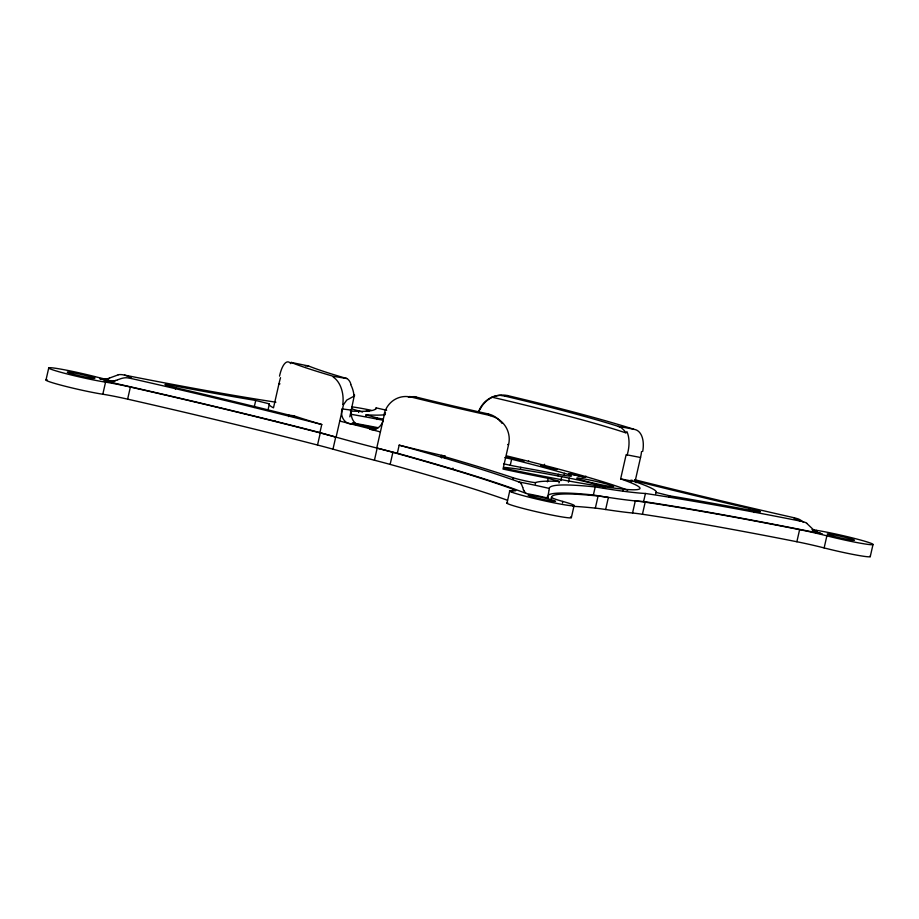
<?xml version="1.0" encoding="UTF-8"?>
<svg xmlns="http://www.w3.org/2000/svg" width="919" height="919" viewBox="0 0 919 919"><rect width="100%" height="100%" fill="white"/><g stroke="black" fill="none" stroke-linecap="round" stroke-linejoin="round"><path stroke-width="1.38" d="M549.229 488.965L549.022 490.241M548.264 494.583L548.884 490.976M46.007 379.938L48.764 367.853M94.519 378.1L94.864 376.595A33.13 1.964 12.8 0 0 108.476 379.869M47.156 379.777A33.13 1.964 12.8 0 0 63.02 385.693A33.13 1.964 12.8 0 0 102.813 394.24L105.559 382.143A33.13 1.964 12.8 0 1 130.372 387.048A434.767 25.789 12.8 0 1 320.283 432.941A82.825 4.917 12.8 0 1 335.722 437.076L345.958 439.902A198.366 11.763 12.8 0 0 365.613 445.152L380.834 449.081A198.366 11.763 12.8 0 0 397.341 453.228A438.914 26.031 12.8 0 1 526.564 493.595A24.847 1.47 12.8 0 1 548.046 498.167A438.914 26.031 12.8 0 1 593.375 494.996A198.366 11.763 12.8 0 0 605.759 496.995L608.389 497.409A198.366 11.763 12.8 0 0 635.293 500.912A82.825 4.917 12.8 0 1 645.195 502.176A434.767 25.789 12.8 0 1 799.622 529.643A33.13 1.964 12.8 0 1 826.882 535.834A33.13 1.964 12.8 0 0 868.593 544.473A33.13 1.964 12.8 0 0 859.506 539.752A33.13 1.964 12.8 0 0 816.187 530.286A33.13 1.964 12.8 0 1 812.511 529.677M102.813 394.24A33.13 1.964 12.8 0 1 127.626 399.145L130.372 387.048M170.52 387.278L170.98 385.256A455.479 27.007 12.8 0 0 255.723 400.466L269.359 403.866A198.366 11.763 12.8 0 0 273.494 407.829L278.997 383.648A24.847 5.491 -78 0 1 280.525 377.686M175.437 389.265L175.782 387.749A12.429 0.735 12.8 0 1 165.213 384.762A12.429 0.735 12.8 0 1 170.98 385.256M254.115 407.519L255.723 400.466M267.9 410.483L269.382 403.935M274.609 421.35L274.781 420.592M288.589 416.583L288.934 415.066A455.479 27.007 12.8 0 0 175.782 387.749M293.575 417.352L293.919 415.836L300.053 417.858A198.366 11.763 12.8 0 0 321.753 424.509L319.915 432.573A198.366 11.763 12.8 0 0 332.678 436.226L335.722 437.076L332.977 449.173A198.366 11.763 12.8 0 0 374.435 460.235A82.825 4.917 12.8 0 1 390.138 464.405A434.767 25.789 12.8 0 1 507.506 500.258M332.977 449.173A82.825 4.917 12.8 0 0 317.526 445.037L320.283 432.941M336.09 437.18L343.453 404.774M349.84 416.835L354.493 394.665M358.594 412.493L358.938 410.977A33.13 1.964 12.8 0 1 351.908 408.863M365.739 416.341L366.084 414.837A455.479 27.007 12.8 0 0 385.072 414.733M376.905 419.489L377.249 417.984A198.366 11.763 12.8 0 1 382.775 419.075M376.744 448.035L384.131 415.526L385.498 412.849M374.435 460.235L377.181 448.139A82.825 4.917 12.8 0 1 392.884 452.32A434.767 25.789 12.8 0 1 512.836 489.092A33.13 1.964 12.8 0 1 512.63 490.746L512.285 492.262M390.138 464.405L392.884 452.32M397.341 453.228L399.168 445.164A198.366 11.763 12.8 0 0 433.366 453.435L445.187 456.203L444.842 457.708M441.522 457.915C440.419 453.814 441.729 455.916 445.187 456.203M452.768 468.874L452.941 468.127M490.091 415.779A24.721 24.181 -15.1 0 1 509.229 438.673A24.847 24.193 -62.6 0 1 508.517 444.888L503.015 469.069A198.366 11.763 12.8 0 0 548.161 478.317L559.326 481.464A455.479 27.007 12.8 0 0 535.616 482.544A12.429 0.735 12.8 0 1 526.093 481.051A12.429 0.735 12.8 0 1 513.089 477.742A455.479 27.007 12.8 0 0 441.982 455.904M510.252 465.255L511.63 459.201A24.847 1.47 12.8 0 0 504.772 457.559M506.955 503.267L509.7 491.183M512.745 479.258L513.089 477.742M512.32 491.366L512.836 489.092M520.476 468.839L520.82 467.323A155.518 9.224 12.8 0 1 550.757 472.848L558.327 474.319A24.847 1.47 12.8 0 0 564.599 473.342L564.082 475.605M528.517 461.614L528.689 460.867M535.272 484.06L535.616 482.544M544.22 465.795L544.565 464.279M547.356 481.843L548.161 478.317M551.159 498.845L551.503 497.34A434.767 25.789 12.8 0 1 598.085 496.042A82.825 4.917 12.8 0 1 608.389 497.409L605.644 509.505A82.825 4.917 12.8 0 0 595.34 508.127A434.767 25.789 12.8 0 0 572.709 506.3M557.982 475.835L558.327 474.319M558.993 482.98L559.326 481.464M560.854 480.717L561.762 476.685L569.343 478.156A24.847 1.47 12.8 0 1 601.428 486.025L604.691 487.116M562.474 502.957L562.819 501.441A33.13 1.964 12.8 0 1 551.503 497.34M568.424 482.188L569.343 478.156M571.365 517.581L574.111 505.484M585.679 476.858L585.851 476.099M593.375 494.996L595.213 486.932A198.366 11.763 12.8 0 0 645.437 493.469A438.914 26.031 12.8 0 1 800.92 521.199L802.184 521.464A16.979 15.405 -73.8 0 1 806.779 523.256M595.34 508.127L598.085 496.042M603.519 488.299L603.863 486.794A91.027 5.399 12.8 0 0 607.804 487.357L623.496 489.207L623.036 491.217M623.496 489.207A181.801 10.787 12.8 0 0 620.647 478.879L626.138 454.687L640.532 457.49A24.847 11.568 -79 0 0 641.531 451.562M631.146 481.97L631.491 480.465L630.756 480.212M634.294 480.729L636.476 481.234A455.479 27.007 12.8 0 0 749.628 508.552A12.429 0.735 12.8 0 1 760.197 511.538A12.429 0.735 12.8 0 1 754.43 511.044A455.479 27.007 12.8 0 0 669.687 495.835L656.051 492.423A198.366 11.763 12.8 0 0 635.029 481.671L640.532 457.49M636.132 482.739L636.476 481.234M605.644 509.505A198.366 11.763 12.8 0 0 632.548 513.009L635.293 500.912L636.993 501.073A198.366 11.763 12.8 0 0 643.599 501.533A438.914 26.031 12.8 0 1 821.908 533.836A24.847 1.47 12.8 0 1 817.324 531.458A438.914 26.031 12.8 0 1 813.372 530.573M643.599 501.533L645.437 493.469M632.548 513.009A82.825 4.917 12.8 0 1 642.438 514.261L645.195 502.176M655.684 493.871L656.051 492.423M669.342 497.351L669.687 495.835M749.169 510.562L749.628 508.552M754.085 512.549L754.43 511.044M642.438 514.261A434.767 25.789 12.8 0 1 796.865 541.739L799.622 529.643M815.842 531.791L816.187 530.286M796.865 541.739A33.13 1.964 12.8 0 1 824.136 547.931L826.882 535.834M870.236 556.673L872.993 544.576M343.476 404.693L346.75 400.098L354.619 395.836M375.572 409.449L375.986 408.105M109.556 378.031L118.252 374.837M117.609 379.8L120.837 378.674A20.827 20.815 -10.6 0 1 124.272 377.881A14.624 14.612 -12.6 0 1 127.281 377.812L130.969 378.456A438.914 26.031 12.8 0 1 321.753 424.509M117.368 379.892L115.633 380.5M108.04 378.536L108.419 378.421A26.984 25.043 -74.6 0 0 109.556 378.008M504.807 396.089L507.69 395.595A198.366 11.763 12.8 0 1 633.742 429.219L618.154 426.324A179.32 10.637 12.8 0 0 504.807 396.089L501.579 395.584M307.394 365.819L308.543 365.98A179.32 10.637 12.8 0 0 346.635 378.502L333.379 376.319A198.366 11.763 12.8 0 1 290.978 362.373L308.612 366.003M366.084 414.837L377.249 417.984M342.5 408.966L351.368 410.115M358.1 424.842L349.289 423.693A12.475 10.729 -75.4 0 1 342.017 408.84M373.482 429.621L339.754 421.063M632.479 480.361L631.491 480.465M620.647 478.879L635.029 481.671M275.918 402.212A438.914 26.031 12.8 0 1 124.49 375.09L123.215 374.86A16.979 15.347 -66.1 0 0 118.252 374.722M319.915 432.573A438.914 26.031 12.8 0 0 104.421 380.96A24.847 1.47 12.8 0 0 99.849 378.582L101.193 378.846A17.622 16.347 -78.7 0 0 108.074 378.731M821.908 533.836L820.564 533.548M355.86 424.004L377.181 428.461M278.997 383.648L279.973 383.855M488.184 413.918L490.149 415.514A198.366 11.763 12.8 0 1 409.277 396.571L415.767 396.951A179.32 10.637 12.8 0 0 488.184 413.918L491.366 414.906A21.344 19.621 25.5 0 1 499.833 420.845M104.421 380.96L108.362 381.626A14.957 14.876 -21.9 0 0 111.119 381.58A23.377 23.17 -20.5 0 0 115.61 380.432M817.025 531.389L813.476 530.389A14.957 14.922 -51.2 0 1 811.971 529.712M634.535 479.661A438.914 26.031 12.8 0 0 794.441 517.834L798.048 518.856A14.624 14.555 5.3 0 1 800.725 520.211A20.827 20.735 4.2 0 1 803.482 522.394M288.934 415.066L293.919 415.836M380.409 431.907L369.622 429.116A12.475 10.936 -86.5 0 0 383.28 419.845M375.768 429.564L352.138 423.199M618.154 426.324L620.038 427.186M399.168 445.164A438.914 26.031 12.8 0 1 518.867 481.947L519.43 482.176A16.979 7.145 -76.9 0 1 521.303 483.922M507.679 444.451L508.517 444.888M806.733 523.336L813.281 529.585A26.984 24.916 -63.2 0 0 814.165 530.366L814.452 530.631M521.326 483.865L522.716 487.392M523.474 489.793L522.773 487.575M562.819 501.441A33.13 1.964 12.8 0 1 568.114 505.347A33.13 1.964 12.8 0 1 525.438 496.249A33.13 1.964 12.8 0 1 512.63 490.746M127.626 399.145A434.767 25.789 12.8 0 1 317.526 445.037M105.559 382.143A33.13 1.964 12.8 0 1 62.251 372.666A33.13 1.964 12.8 0 1 53.153 367.945A33.13 1.964 12.8 0 1 94.864 376.595M358.938 410.977A33.13 1.964 12.8 0 1 362.591 412.034M351.92 406.864A33.13 1.964 12.8 0 1 371.115 410.265M869.971 556.19A33.13 1.964 12.8 0 1 857.174 555.202A33.13 1.964 12.8 0 1 824.136 547.931M570.481 516.949A33.13 1.964 12.8 0 1 538.993 512.308A33.13 1.964 12.8 0 1 507.679 502.727M366.279 411.207A14.084 0.839 12.8 0 1 369.139 411.23M511.63 459.201A149.085 8.845 12.8 0 1 564.599 473.342M520.82 467.323A24.847 1.47 12.8 0 1 503.578 463.785M504.623 467.415A130.67 7.754 12.8 0 1 561.762 476.685M603.863 486.794A181.801 10.787 12.8 0 1 503.669 468.173M350.587 414.205A181.801 10.787 12.8 0 1 382.545 420.144M114.783 381.592A438.914 26.031 12.8 0 1 99.849 378.582M124.49 375.09A49.695 2.952 12.8 0 1 130.969 378.456M350.357 411.023A438.914 26.031 12.8 0 0 376.124 407.864A49.695 2.952 12.8 0 0 386.658 410.253M820.575 533.502A17.622 16.22 -59.4 0 1 814.36 530.745M800.92 521.199A49.695 2.952 12.8 0 1 794.441 517.834M595.213 486.932A438.914 26.031 12.8 0 0 549.286 488.437A49.695 2.952 12.8 0 0 518.867 481.947M526.082 493.25A17.622 6.479 -82.5 0 1 523.968 490.447M523.715 490.631A26.984 9.96 -80.9 0 1 523.428 489.896M547.529 498.259A23.377 1.781 -74.4 0 1 547.632 496.559M547.931 497.593A14.957 0.942 -75.7 0 1 547.988 496.708M352.827 422.993A181.801 10.787 12.8 0 1 378.191 427.714M506.587 455.87A181.801 10.787 12.8 0 1 627.677 490.218M499.959 420.741A25.41 25.031 -31.3 0 1 501.889 423.28M408.381 397.284A21.757 19.173 -22.6 0 1 415.813 396.732M478.454 412.194A25.33 25.077 -75.5 0 1 491.998 397.123A21.344 18.346 29.6 0 1 501.567 395.423M492.01 397.169A181.801 10.787 12.8 0 1 625.885 432.883M620.015 426.933A21.344 10.454 70.4 0 1 625.954 432.7M626.85 431.505A25.33 14.072 -75.1 0 1 627.137 455.077M480.453 408.633A24.733 24.342 -54.2 0 1 507.69 395.595M633.719 429.322A24.733 14.21 -70.7 0 1 642.703 451.436M305.43 365.992A21.344 7.122 -50.8 0 1 307.532 365.613M279.525 376.158A24.721 8.168 -86.1 0 1 290.737 363.625M333.172 377.031A24.756 16.703 -89.8 0 1 342.787 404.486M383.843 415.457A24.756 23.17 72.6 0 1 409.254 396.767M346.727 378.387A21.757 13.969 -45.8 0 1 350.909 384.406M350.725 384.705A24.365 17.036 -85.5 0 1 353.907 394.848M358.123 424.762A12.487 10.006 -84.5 0 1 351.517 410.161M478.81 412.068A24.847 24.79 45.7 0 1 480.258 408.541M508 457.375L524.129 461.051L508.081 457.352M540.751 465.795L556.868 469.483L540.751 465.795M569.01 473.63L585.104 477.34L569.01 473.63M533.813 497.11A14.084 0.839 12.8 0 0 555.478 501.395A14.084 0.839 12.8 0 0 536.145 496.157A14.084 0.839 12.8 0 0 533.813 497.11M832.74 536.03A14.084 0.839 12.8 0 0 854.406 540.326A14.084 0.839 12.8 0 0 835.072 535.088A14.084 0.839 12.8 0 0 832.74 536.03M73.003 374.159A14.084 0.839 12.8 0 0 94.668 378.456A14.084 0.839 12.8 0 0 75.347 373.206A14.084 0.839 12.8 0 0 73.003 374.159M584.438 480.832A18.817 1.114 12.8 0 0 613.513 486.611A18.817 1.114 12.8 0 0 587.85 479.626A18.817 1.114 12.8 0 0 584.438 480.832"/></g></svg>
